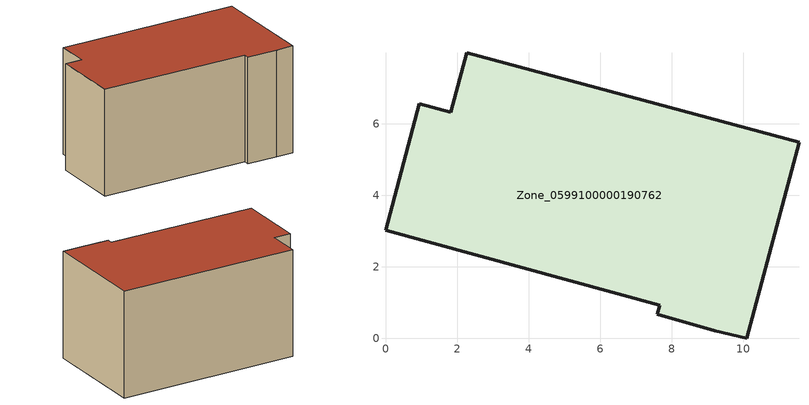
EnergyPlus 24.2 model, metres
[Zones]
Zone_0599100000190762
 floor ground (C_G): 11.56,5.49 10.1,0 9.2,0.22 7.6,0.67 7.67,0.93 0,3.03 0.94,6.56 1.82,6.32 2.27,7.99 z0
 wall outside (C_F): 10.1,0 11.56,5.49 2.27,7.99 1.82,6.32 0.94,6.56 0,3.03 7.67,0.93 7.6,0.67 9.2,0.22 10.1,0 z0:5.67
 roof outside (C_R): 1.82,6.32 0.94,6.56 0,3.03 7.67,0.93 7.6,0.67 9.2,0.22 10.1,0 11.56,5.49 2.27,7.99 z5.67
[BUILDING]
Pand.0599100000190762: North Axis=0; Terrain=City; Loads Convergence Tolerance Value=0.04; Temperature Convergence Tolerance Value=0.4; Solar Distribution=FullExterior; Maximum Number of Warmup Days=25; Minimum Number of Warmup Days=1
[Site:Location]
Rotterdam.The.Hague.AP_ZH_NLD Design_Conditions: Latitude=51.96; Longitude=4.45; Time Zone=1; Elevation=-4.5
[SITE:GROUNDTEMPERATURE:BUILDINGSURFACE]
18, 18, 18, 18, 18, 18, 18, 18, 18, 18, 18, 18
[MATERIAL] Thermal Absorptance=0.9; Solar Absorptance=0.7; Visible Absorptance=0.7
Name | Roughness | Thickness | Conductivity | Density | Specific Heat
G.TI.1975-1991 | MediumSmooth | 0.15 | 0.288461 | 540 | 1210
F.TI.1975-1991 | Rough | 0.3 | 0.230769 | 1920 | 840
R.TI.1975-1991 | MediumRough | 0.2 | 0.153846 | 1500 | 1000
[CONSTRUCTION]
C_G: G.TI.1975-1991
C_F: F.TI.1975-1991
C_R: R.TI.1975-1991
[ZONE]
Zone_0599100000190762: Type=1; Multiplier=1; Ceiling Height=Autocalculate; Volume=Autocalculate; Floor Area=autocalculate; Part of Total Floor Area=Yes
[ZONEINFILTRATION:DESIGNFLOWRATE]
Infil_Zone_0599100000190762: Zone or ZoneList or Space or SpaceList=Zone_0599100000190762; Schedule=AlwaysOn; Design Flow Rate Calculation Method=Flow/Area; Flow Rate per Floor Area=0.003; Constant Term Coefficient=1; Temperature Term Coefficient=0; Velocity Term Coefficient=0; Velocity Squared Term Coefficient=0
[HVACTEMPLATE:ZONE:IDEALLOADSAIRSYSTEM]
Zone_0599100000190762: Maximum Heating Supply Air Temperature=50; Minimum Cooling Supply Air Temperature=13; Maximum Heating Supply Air Humidity Ratio=0.0156; Minimum Cooling Supply Air Humidity Ratio=0.0077; Heating Limit=NoLimit; Cooling Limit=NoLimit; Dehumidification Control Type=ConstantSensibleHeatRatio; Cooling Sensible Heat Ratio=0.7; Dehumidification Setpoint=60; Humidification Control Type=None; Humidification Setpoint=30; Outdoor Air Method=None; Outdoor Air Flow Rate per Person=0.00944; Outdoor Air Flow Rate per Zone Floor Area=0; Outdoor Air Flow Rate per Zone=0; Demand Controlled Ventilation Type=None; Outdoor Air Economizer Type=NoEconomizer; Heat Recovery Type=None; Sensible Heat Recovery Effectiveness=0.7; Latent Heat Recovery Effectiveness=0.65
[ZONECONTROL:THERMOSTAT]
ThermostatControl_Zone_0599100000190762: Zone or ZoneList=Zone_0599100000190762; Control Type Schedule=DualSetpointControlType; Control 1=Thermostat_Zone_0599100000190762; Temperature Difference Between Cutout And Setpoint=0
[THERMOSTATSETPOINT:DUALSETPOINT]
Thermostat_Zone_0599100000190762: Heating Setpoint Temperature Schedule=HeatingSetpoint_Zone_0599100000190762; Cooling Setpoint Temperature Schedule=CoolingSetpoint_Zone_0599100000190762
[SCHEDULE:COMPACT]
HeatingSetpoint_Zone_0599100000190762: Through: 12/31, For: AllDays, Until: 24:00, 21
CoolingSetpoint_Zone_0599100000190762: Through: 12/31, For: AllDays, Until: 24:00, 24
DualSetpointControlType: Through: 12/31, For: AllDays, Until: 24:00, 4
AlwaysOn: Through: 12/31, For: AllDays, Until: 24:00, 1
